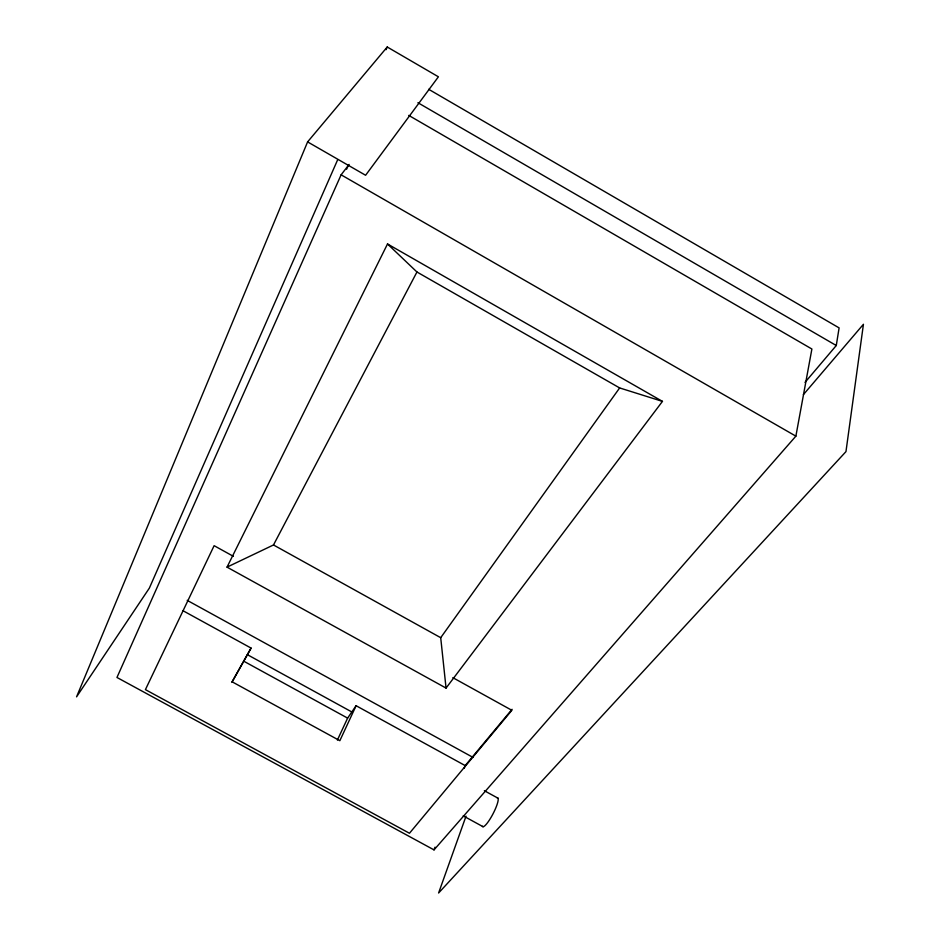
<?xml version="1.0" encoding="UTF-8"?>
<svg xmlns="http://www.w3.org/2000/svg" width="940" height="940" viewBox="0 0 940 940"><rect width="100%" height="100%" fill="white"/><g stroke="black" fill="none" stroke-linecap="round" stroke-linejoin="round"><path stroke-width="1.41" d="M805.004 382.416L836.271 345.521L839.103 327.896L428.675 89.288M349.116 164.418L341.114 174.828L116.96 677.47L434.022 849.889L795.875 436.148L811.89 349.01L408.759 115.397M466.029 816.167L438.604 893L845.965 451.611L863.437 324.277L803.394 394.624M434.022 849.889L435.02 847.163M464.196 768.321L465.194 765.595L512.053 709.3M307.603 141.893L365.601 175.263L438.404 76.798L387.233 47L307.603 141.893L76.563 696.846L149.343 588.135L337.648 159.788M386.058 49.691L387.233 47M346.613 169.2L348.411 165.193M465.194 765.595L356.096 705.717L339.845 740.697L232.086 681.794L251.074 648.083L182.971 610.706M337.389 740.074L347.624 718.113L356.096 705.717M227.034 567.137L387.515 243.965L662.453 401.38L446.054 688.08L227.034 567.137L273.493 544.965L416.949 272.001L387.515 243.965M231.875 682.393L251.074 648.083M446.054 688.08L440.707 637.696L619.648 387.938L662.453 401.38M463.22 815.873L483.113 826.742M247.408 654.686L351.83 711.956M484.359 790.716L497.977 798.178M243.801 661.22L347.624 718.113M187.201 600.355L473.114 757.452M233.379 556.327L214.12 545.682L145.418 689.631L409.464 833.263L511.865 710.299L452.833 677.658M273.493 544.965L440.707 637.696M416.949 272.001L619.648 387.938M341.114 174.828L795.875 436.148M417.912 102.719L836.271 345.521M497.213 797.837A16.215 3.208 -62.5 0 1 493.042 813.782A16.215 3.208 -62.5 0 1 482.396 826.307"/></g></svg>
